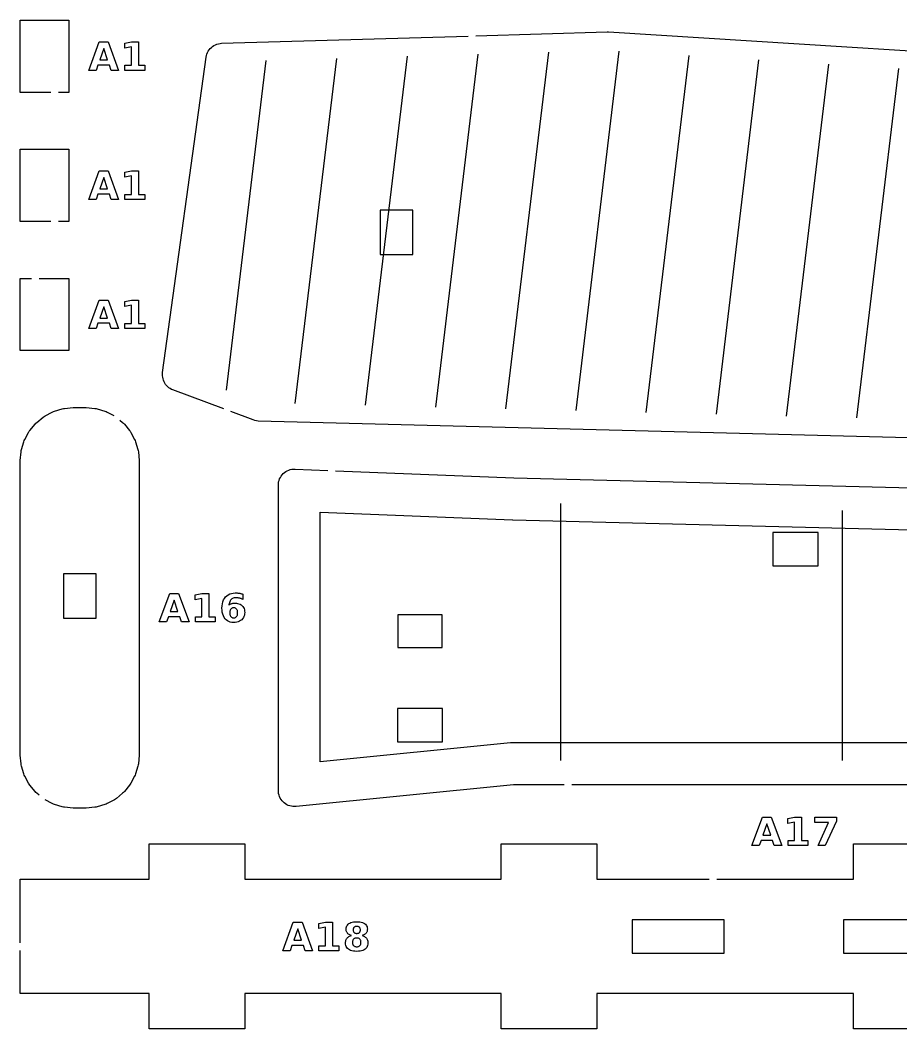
# Model space of a CAD drawing. Header units: millimetres. Extents: x 9 to 297, y 5 to 295.
# Drawn here: x 8.9 to 84, y 148.1 to 234.1 of the extents above; entities that cross this region are included whole.
import ezdxf

# ---------------------------------------------------------------- set-up
doc = ezdxf.new("R2010")
doc.units = ezdxf.units.MM
for name, color, linetype in [('CUT', 1, 'CONTINUOUS'), ('ENGRAVE', 5, 'CONTINUOUS'), ('SCORE', 7, 'CONTINUOUS')]:
    doc.layers.add(name, color=color, linetype=linetype)

msp = doc.modelspace()

# ---------------------------------------------------------------- linework, layer by layer
at = {"layer": 'CUT', "color": 1}
for points in [[(11.55, 227.925), (8.925, 227.925), (8.925, 234.075), (13.075, 234.075), (13.075, 227.925), (12.2, 227.925)], [(47.7513, 232.7442), (58.9398, 233.0733), (59.0626, 233.0712), (104.2083, 230.2496)], [(26.2697, 200.9437), (21.9454, 202.5654), (21.8254, 202.6171), (21.7094, 202.681), (21.6, 202.7557), (21.4984, 202.8407), (21.4054, 202.935), (21.3219, 203.0378), (21.2487, 203.1482), (21.1864, 203.2651), (21.1357, 203.3875), (21.097, 203.5142), (21.0706, 203.644), (21.0569, 203.7757), (21.0559, 203.9082), (21.0675, 204.0383), (24.7757, 230.9226), (24.801, 231.0563), (24.8401, 231.1885), (24.8922, 231.3161), (24.9569, 231.4379), (25.0334, 231.5526), (25.1211, 231.659), (25.2189, 231.7561), (25.326, 231.843), (25.4413, 231.9187), (25.5635, 231.9824), (25.6915, 232.0336), (25.824, 232.0718), (25.9597, 232.0964), (26.0952, 232.1072), (47.1015, 232.7251)], [(11.55, 216.925), (8.925, 216.925), (8.925, 223.075), (13.075, 223.075), (13.075, 216.925), (12.2, 216.925)], [(10.55, 212.075), (13.075, 212.075), (13.075, 205.925), (8.925, 205.925), (8.925, 212.075), (9.9, 212.075)], [(10.5318, 168.0455), (10.3452, 168.1987), (10.2683, 168.2683), (10.1987, 168.3452), (9.7617, 168.8776), (9.7, 168.9609), (9.6467, 169.0498), (9.322, 169.6573), (9.2776, 169.751), (9.2427, 169.8486), (9.0428, 170.5078), (9.0176, 170.6084), (9.0024, 170.7109), (8.93, 171.4456), (8.925, 171.5473), (8.925, 196.4527), (8.93, 196.5544), (9.0024, 197.2891), (9.0176, 197.3916), (9.0428, 197.4922), (9.2427, 198.1514), (9.2776, 198.249), (9.322, 198.3427), (9.6467, 198.9502), (9.7, 199.0391), (9.7617, 199.1224), (10.1987, 199.6548), (10.2683, 199.7317), (10.3452, 199.8013), (10.8776, 200.2383), (10.9609, 200.3), (11.0498, 200.3533), (11.6573, 200.678), (11.751, 200.7224), (11.8486, 200.7573), (12.5078, 200.9572), (12.6084, 200.9824), (12.7109, 200.9976), (13.4456, 201.07), (13.5473, 201.075), (14.4527, 201.075), (14.5544, 201.07), (15.2891, 200.9976), (15.3916, 200.9824), (15.4922, 200.9572), (16.1514, 200.7573), (16.249, 200.7224), (16.3427, 200.678), (16.9012, 200.3795)], [(105.6666, 197.9592), (29.2145, 199.9195), (29.0644, 199.9317), (28.9146, 199.9608), (28.771, 200.0058), (26.8784, 200.7155)], [(17.4216, 199.9927), (17.6548, 199.8013), (17.7317, 199.7317), (17.8013, 199.6548), (18.2383, 199.1224), (18.3, 199.0391), (18.3533, 198.9502), (18.678, 198.3427), (18.7224, 198.249), (18.7573, 198.1514), (18.9572, 197.4922), (18.9824, 197.3916), (18.9976, 197.2891), (19.07, 196.5544), (19.075, 196.4527), (19.075, 171.5473), (19.07, 171.4456), (18.9976, 170.7109), (18.9824, 170.6084), (18.9572, 170.5078), (18.7573, 169.8486), (18.7224, 169.751), (18.678, 169.6573), (18.3533, 169.0498), (18.3, 168.9609), (18.2383, 168.8776), (17.8013, 168.3452), (17.7317, 168.2683), (17.6548, 168.1987), (17.1224, 167.7617), (17.0391, 167.7), (16.9502, 167.6467), (16.3427, 167.322), (16.249, 167.2776), (16.1514, 167.2427), (15.4922, 167.0428), (15.3916, 167.0176), (15.2891, 167.0024), (14.5544, 166.93), (14.4527, 166.925), (13.5473, 166.925), (13.4456, 166.93), (12.7109, 167.0024), (12.6084, 167.0176), (12.5078, 167.0428), (11.8486, 167.2427), (11.751, 167.2776), (11.6573, 167.322), (11.0498, 167.6467), (11.0458, 167.6491)], [(55.2818, 168.925), (51.0343, 168.925), (50.9734, 168.922), (32.435, 167.0681), (32.3019, 167.0614), (32.167, 167.0678), (32.0334, 167.0875), (31.9023, 167.1201), (31.7751, 167.1655), (31.653, 167.2231), (31.537, 167.2925), (31.4285, 167.3728), (31.3283, 167.4635), (31.2376, 167.5635), (31.1571, 167.6719), (31.0876, 167.7877), (31.0298, 167.9098), (30.9842, 168.037), (30.9514, 168.168), (30.9315, 168.3016), (30.925, 168.4346), (30.925, 194.4488), (30.9319, 194.5852), (30.9527, 194.722), (30.9871, 194.856), (31.0349, 194.9859), (31.0955, 195.1103), (31.1682, 195.228), (31.2525, 195.3378), (31.3473, 195.4385), (31.4518, 195.5293), (31.5648, 195.609), (31.6854, 195.677), (31.8121, 195.7326), (31.9438, 195.7751), (32.0791, 195.8042), (32.2166, 195.8195), (32.3531, 195.8209), (35.1521, 195.709)], [(35.8015, 195.683), (50.9979, 195.0751), (51.007, 195.0748), (117.7362, 193.4066)], [(112.0818, 168.925), (55.9318, 168.925)], [(8.925, 155.45), (8.925, 160.875), (19.925, 160.875), (19.925, 163.875), (28.075, 163.875), (28.075, 160.875), (49.925, 160.875), (49.925, 163.875), (58.075, 163.875), (58.075, 160.875), (67.65, 160.875)], [(68.3, 160.875), (79.925, 160.875), (79.925, 163.875), (88.075, 163.875), (88.075, 160.875), (109.925, 160.875), (109.925, 163.875), (118.075, 163.875), (118.075, 160.875), (129.075, 160.875), (129.075, 157.1)], [(129.075, 156.45), (129.075, 151.125), (118.075, 151.125), (118.075, 148.125), (109.925, 148.125), (109.925, 151.125), (88.075, 151.125), (88.075, 148.125), (79.925, 148.125), (79.925, 151.125), (58.075, 151.125), (58.075, 148.125), (49.925, 148.125), (49.925, 151.125), (28.075, 151.125), (28.075, 148.125), (19.925, 148.125), (19.925, 151.125), (8.925, 151.125), (8.925, 154.8)]]:
    msp.add_lwpolyline(points, dxfattribs=at)
for points in [[(39.605, 217.895), (39.605, 214.105), (42.395, 214.105), (42.395, 217.895), (39.605, 217.895)], [(76.925, 190.425), (73.075, 190.425), (73.075, 187.575), (76.925, 187.575), (76.925, 190.425)], [(15.395, 186.895), (12.605, 186.895), (12.605, 183.105), (15.395, 183.105), (15.395, 186.895)], [(44.895, 183.395), (41.105, 183.395), (41.105, 180.605), (44.895, 180.605), (44.895, 183.395)], [(41.075, 175.425), (41.075, 172.575), (44.925, 172.575), (44.925, 175.425), (41.075, 175.425)], [(61.075, 154.575), (68.925, 154.575), (68.925, 157.425), (61.075, 157.425), (61.075, 154.575)], [(79.075, 154.575), (86.925, 154.575), (86.925, 157.425), (79.075, 157.425), (79.075, 154.575)]]:
    msp.add_lwpolyline(points, close=True, dxfattribs=at)
at = {"layer": 'ENGRAVE', "color": 5}
for points in [[(15.3962, 229.8), (14.7663, 229.8), (15.6663, 232.23), (16.4134, 232.23), (17.3135, 229.8), (16.6836, 229.8), (16.5306, 230.2427), (15.5508, 230.2427), (15.3962, 229.8)], [(18.4071, 230.2329), (18.4071, 231.8036), (17.8391, 231.6864), (17.8391, 232.1128), (18.4038, 232.23), (18.9995, 232.23), (18.9995, 230.2329), (19.5529, 230.2329), (19.5529, 229.8), (17.8537, 229.8), (17.8537, 230.2329), (18.4071, 230.2329)], [(16.0407, 231.6604), (15.707, 230.6936), (16.3727, 230.6936), (16.0407, 231.6604)], [(15.3962, 218.8), (14.7663, 218.8), (15.6663, 221.23), (16.4134, 221.23), (17.3135, 218.8), (16.6836, 218.8), (16.5306, 219.2427), (15.5508, 219.2427), (15.3962, 218.8)], [(18.4071, 219.2329), (18.4071, 220.8036), (17.8391, 220.6864), (17.8391, 221.1128), (18.4038, 221.23), (18.9995, 221.23), (18.9995, 219.2329), (19.5529, 219.2329), (19.5529, 218.8), (17.8537, 218.8), (17.8537, 219.2329), (18.4071, 219.2329)], [(16.0407, 220.6604), (15.707, 219.6936), (16.3727, 219.6936), (16.0407, 220.6604)], [(15.3962, 207.8), (14.7663, 207.8), (15.6663, 210.23), (16.4134, 210.23), (17.3135, 207.8), (16.6836, 207.8), (16.5306, 208.2427), (15.5508, 208.2427), (15.3962, 207.8)], [(18.4071, 208.2329), (18.4071, 209.8036), (17.8391, 209.6864), (17.8391, 210.1128), (18.4038, 210.23), (18.9995, 210.23), (18.9995, 208.2329), (19.5529, 208.2329), (19.5529, 207.8), (17.8537, 207.8), (17.8537, 208.2329), (18.4071, 208.2329)], [(16.0407, 209.6604), (15.707, 208.6936), (16.3727, 208.6936), (16.0407, 209.6604)], [(20.7663, 182.8), (21.6663, 185.23), (22.4134, 185.23), (23.3135, 182.8), (22.6836, 182.8), (22.5306, 183.2427), (21.5508, 183.2427), (21.3962, 182.8), (20.7663, 182.8)], [(24.4071, 184.8036), (23.8391, 184.6864), (23.8391, 185.1128), (24.4038, 185.23), (24.9995, 185.23), (24.9995, 183.2329), (25.5529, 183.2329), (25.5529, 182.8), (23.8537, 182.8), (23.8537, 183.2329), (24.4071, 183.2329), (24.4071, 184.8036)], [(27.8455, 184.7407), (27.7955, 184.7619), (27.7464, 184.781), (27.6983, 184.798), (27.6513, 184.8128), (27.6052, 184.8256), (27.5598, 184.8362), (27.5148, 184.845), (27.4701, 184.8518), (27.4258, 184.8567), (27.3819, 184.8596), (27.3383, 184.8605), (27.2484, 184.8562), (27.1654, 184.8433), (27.0893, 184.8217), (27.02, 184.7915), (26.9576, 184.7526), (26.9021, 184.7051), (26.8536, 184.6491), (26.8124, 184.5848), (26.7784, 184.512), (26.7516, 184.4309), (26.7321, 184.3415), (26.7198, 184.2437), (26.7561, 184.2692), (26.7934, 184.2924), (26.8317, 184.3135), (26.871, 184.3323), (26.9113, 184.3489), (26.9525, 184.3633), (26.9949, 184.3755), (27.0386, 184.3855), (27.0836, 184.3932), (27.1298, 184.3988), (27.1772, 184.4021), (27.226, 184.4032), (27.3462, 184.3971), (27.4585, 184.379), (27.5627, 184.3487), (27.6589, 184.3063), (27.7471, 184.2517), (27.8274, 184.1851), (27.8973, 184.1086), (27.9544, 184.0247), (27.9989, 183.9332), (28.0306, 183.8343), (28.0497, 183.7278), (28.0561, 183.6138), (28.049, 183.4879), (28.0277, 183.3707), (27.9922, 183.262), (27.9425, 183.1621), (27.8786, 183.0707), (27.8005, 182.988), (27.7105, 182.9161), (27.6108, 182.8573), (27.5014, 182.8116), (27.3824, 182.7789), (27.2537, 182.7593), (27.1153, 182.7528), (26.9634, 182.7617), (26.8233, 182.7883), (26.6952, 182.8328), (26.5789, 182.8949), (26.4745, 182.9749), (26.3821, 183.0726), (26.3027, 183.1867), (26.2378, 183.3156), (26.1874, 183.4594), (26.1513, 183.6181), (26.1297, 183.7916), (26.1225, 183.98), (26.1309, 184.1736), (26.1562, 184.3528), (26.1983, 184.5177), (26.2574, 184.6683), (26.3333, 184.8046), (26.426, 184.9265), (26.5335, 185.0316), (26.6534, 185.1177), (26.7859, 185.1846), (26.9309, 185.2325), (27.0885, 185.2611), (27.2585, 185.2707), (27.3141, 185.27), (27.3692, 185.2678), (27.4237, 185.2642), (27.4777, 185.2591), (27.5312, 185.2526), (27.584, 185.2447), (27.6366, 185.2353), (27.6889, 185.2244), (27.7411, 185.2121), (27.7931, 185.1984), (27.8449, 185.1832), (27.8965, 185.1665), (27.8965, 184.7173), (27.8455, 184.7407)], [(21.707, 183.6936), (22.3727, 183.6936), (22.0407, 184.6604), (21.707, 183.6936)], [(27.0214, 183.9877), (26.978, 183.9729), (26.9392, 183.9522), (26.9049, 183.9255), (26.8752, 183.8929), (26.8501, 183.8544), (26.8296, 183.81), (26.8136, 183.7597), (26.8022, 183.7034), (26.7953, 183.6412), (26.793, 183.5731), (26.7953, 183.505), (26.8022, 183.4428), (26.8136, 183.3865), (26.8296, 183.3362), (26.8501, 183.2918), (26.8752, 183.2533), (26.9049, 183.2207), (26.9392, 183.1941), (26.978, 183.1733), (27.0214, 183.1585), (27.0693, 183.1496), (27.1218, 183.1467), (27.1748, 183.1496), (27.2232, 183.1585), (27.2669, 183.1733), (27.3059, 183.1941), (27.3403, 183.2207), (27.37, 183.2533), (27.3951, 183.2918), (27.4157, 183.3362), (27.4317, 183.3865), (27.4431, 183.4428), (27.4499, 183.505), (27.4522, 183.5731), (27.4499, 183.6412), (27.4431, 183.7034), (27.4317, 183.7597), (27.4157, 183.81), (27.3951, 183.8544), (27.37, 183.8929), (27.3403, 183.9255), (27.3059, 183.9522), (27.2669, 183.9729), (27.2232, 183.9877), (27.1748, 183.9966), (27.1218, 183.9995), (27.0693, 183.9966), (27.0214, 183.9877)], [(71.9036, 163.7365), (71.2737, 163.7365), (72.1738, 166.1665), (72.9209, 166.1665), (73.8209, 163.7365), (73.191, 163.7365), (73.0381, 164.1792), (72.0582, 164.1792), (71.9036, 163.7365)], [(74.9146, 165.7401), (74.3465, 165.6229), (74.3465, 166.0493), (74.9113, 166.1665), (75.507, 166.1665), (75.507, 164.1694), (76.0604, 164.1694), (76.0604, 163.7365), (74.3612, 163.7365), (74.3612, 164.1694), (74.9146, 164.1694), (74.9146, 165.7401)], [(78.4772, 165.8133), (77.53, 163.7365), (76.9196, 163.7365), (77.8164, 165.7059), (76.6462, 165.7059), (76.6462, 166.1665), (78.4772, 166.1665), (78.4772, 165.8133)], [(72.5481, 165.5968), (72.2145, 164.63), (72.8802, 164.63), (72.5481, 165.5968)], [(31.2987, 154.775), (32.1988, 157.205), (32.9459, 157.205), (33.8459, 154.775), (33.216, 154.775), (33.0631, 155.2177), (32.0832, 155.2177), (31.9286, 154.775), (31.2987, 154.775)], [(32.2395, 155.6686), (32.9052, 155.6686), (32.5731, 156.6354), (32.2395, 155.6686)], [(34.9396, 156.7786), (34.3715, 156.6614), (34.3715, 157.0878), (34.9363, 157.205), (35.532, 157.205), (35.532, 155.2079), (36.0854, 155.2079), (36.0854, 154.775), (34.3862, 154.775), (34.3862, 155.2079), (34.9396, 155.2079), (34.9396, 156.7786)], [(36.9572, 156.1536), (36.9047, 156.1897), (36.8581, 156.2299), (36.8177, 156.274), (36.7834, 156.322), (36.7553, 156.3738), (36.7334, 156.4295), (36.7178, 156.4889), (36.7085, 156.5521), (36.7054, 156.6191), (36.7117, 156.7175), (36.7309, 156.8079), (36.7627, 156.8901), (36.8074, 156.9641), (36.8647, 157.03), (36.9349, 157.0878), (37.0173, 157.1371), (37.1117, 157.1773), (37.2181, 157.2087), (37.3363, 157.2311), (37.4665, 157.2445), (37.6087, 157.249), (37.7498, 157.2445), (37.8792, 157.2311), (37.9969, 157.2089), (38.1028, 157.1777), (38.1969, 157.1376), (38.2793, 157.0886), (38.3494, 157.0311), (38.4068, 156.9652), (38.4514, 156.8911), (38.4833, 156.8087), (38.5024, 156.718), (38.5088, 156.6191), (38.5056, 156.5521), (38.4962, 156.4889), (38.4805, 156.4295), (38.4585, 156.3738), (38.4302, 156.322), (38.3956, 156.274), (38.3549, 156.2299), (38.3082, 156.1897), (38.2555, 156.1536), (38.1967, 156.1214), (38.1319, 156.0932), (38.0612, 156.0689), (38.1403, 156.0438), (38.2126, 156.0139), (38.2782, 155.9792), (38.3371, 155.9398), (38.3893, 155.8957), (38.4347, 155.8468), (38.4732, 155.7933), (38.5048, 155.7353), (38.5293, 155.6728), (38.5468, 155.6059), (38.5573, 155.5345), (38.5608, 155.4586), (38.5542, 155.3431), (38.5342, 155.2373), (38.5008, 155.1414), (38.4541, 155.0553), (38.3941, 154.979), (38.3208, 154.9125), (38.2343, 154.8561), (38.135, 154.8099), (38.0227, 154.774), (37.8976, 154.7483), (37.7596, 154.7329), (37.6087, 154.7278), (37.4573, 154.7329), (37.3187, 154.7483), (37.193, 154.774), (37.0803, 154.8099), (36.9804, 154.8561), (36.8934, 154.9125), (36.8195, 154.979), (36.7591, 155.0553), (36.7121, 155.1414), (36.6785, 155.2373), (36.6584, 155.3431), (36.6517, 155.4586), (36.6552, 155.5345), (36.6657, 155.6059), (36.6832, 155.6728), (36.7077, 155.7353), (36.7393, 155.7933), (36.7778, 155.8468), (36.8232, 155.8957), (36.8754, 155.9398), (36.9343, 155.9792), (36.9999, 156.0139), (37.0722, 156.0438), (37.1513, 156.0689), (37.0806, 156.0932), (37.0159, 156.1214), (36.9572, 156.1536)], [(37.3068, 156.4664), (37.318, 156.4274), (37.3336, 156.3921), (37.3538, 156.3605), (37.3784, 156.3326), (37.4072, 156.3087), (37.4398, 156.2892), (37.4762, 156.274), (37.5166, 156.2632), (37.5607, 156.2567), (37.6087, 156.2545), (37.6557, 156.2567), (37.6989, 156.2632), (37.7385, 156.274), (37.7743, 156.2892), (37.8065, 156.3087), (37.8349, 156.3326), (37.8593, 156.3605), (37.8792, 156.3921), (37.8947, 156.4274), (37.9058, 156.4664), (37.9125, 156.5092), (37.9147, 156.5556), (37.9125, 156.602), (37.9058, 156.6447), (37.8947, 156.6836), (37.8792, 156.7187), (37.8593, 156.7501), (37.8349, 156.7778), (37.8065, 156.8014), (37.7743, 156.8207), (37.7385, 156.8358), (37.6989, 156.8465), (37.6557, 156.8529), (37.6087, 156.8551), (37.5607, 156.8529), (37.5166, 156.8464), (37.4762, 156.8355), (37.4398, 156.8204), (37.4072, 156.8008), (37.3784, 156.777), (37.3538, 156.7491), (37.3336, 156.7176), (37.318, 156.6826), (37.3068, 156.6439), (37.3001, 156.6015), (37.2978, 156.5556), (37.3001, 156.5092), (37.3068, 156.4664)], [(37.4533, 155.8382), (37.4105, 155.8196), (37.3722, 155.7956), (37.3385, 155.7662), (37.3097, 155.7319), (37.2861, 155.693), (37.2677, 155.6494), (37.2546, 155.6013), (37.2467, 155.5485), (37.2441, 155.4911), (37.2467, 155.4338), (37.2546, 155.3811), (37.2677, 155.3331), (37.2861, 155.2897), (37.3097, 155.251), (37.3385, 155.2169), (37.3722, 155.1878), (37.4105, 155.164), (37.4533, 155.1455), (37.5005, 155.1323), (37.5524, 155.1243), (37.6087, 155.1217), (37.6645, 155.1243), (37.7158, 155.1323), (37.7625, 155.1455), (37.8047, 155.164), (37.8424, 155.1878), (37.8756, 155.2169), (37.904, 155.251), (37.9272, 155.2897), (37.9452, 155.3331), (37.9581, 155.3811), (37.9658, 155.4338), (37.9684, 155.4911), (37.9658, 155.549), (37.9581, 155.6021), (37.9452, 155.6504), (37.9272, 155.6941), (37.904, 155.7329), (37.8756, 155.767), (37.8424, 155.7961), (37.8047, 155.8199), (37.7625, 155.8384), (37.7158, 155.8517), (37.6645, 155.8596), (37.6087, 155.8622), (37.5524, 155.8596), (37.5005, 155.8516), (37.4533, 155.8382)]]:
    msp.add_lwpolyline(points, close=True, dxfattribs=at)
at = {"layer": 'SCORE', "color": 7}
for points in [[(50.3145, 200.954), (53.9621, 231.3512)], [(56.2961, 200.8006), (59.9724, 231.4363)], [(26.5045, 202.5378), (29.8771, 230.6428)], [(32.3697, 201.4141), (35.8984, 230.8199)], [(38.3513, 201.2607), (41.9196, 230.997)], [(44.3329, 201.1073), (47.9409, 231.1741)], [(62.2777, 200.6472), (65.9277, 231.0641)], [(68.2593, 200.4938), (71.883, 230.6919)], [(74.2409, 200.3405), (77.8384, 230.3197)], [(80.2225, 200.1871), (83.7937, 229.9475)], [(55, 171), (55, 192.8994)], [(34.5, 170.8675), (34.5, 192.1572), (50.8683, 191.5025), (50.9043, 191.5013), (115.5, 189.8864), (115.5, 172.5), (50.9452, 172.5), (50.7063, 172.4881), (34.5, 170.8675)], [(79, 171), (79, 192.2994)]]:
    msp.add_lwpolyline(points, dxfattribs=at)

doc.saveas('drawing.dxf')
